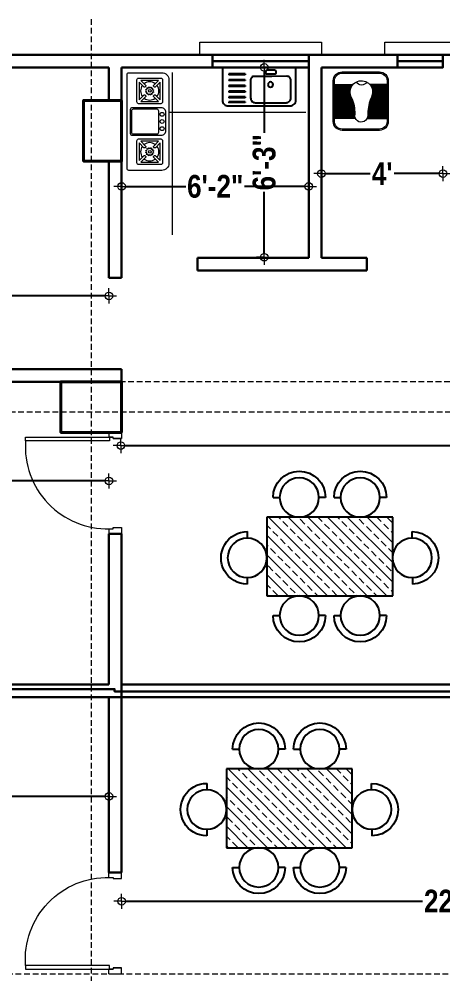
# Model space of a CAD drawing. Header units: inches. Extents: x 64086 to 138972, y -13497 to 16809.
# Drawn here: x 96930.3 to 97097.8, y -10682.4 to -10305.3 of the extents above; entities that cross this region are included whole.
import ezdxf

# ---------------------------------------------------------------- set-up
doc = ezdxf.new("R2010")
doc.units = ezdxf.units.IN
doc.header["$LTSCALE"] = 0.5
doc.header["$MEASUREMENT"] = 0
doc.header["$PDMODE"] = 2
doc.linetypes.add('DASHED', pattern=[0.75, 0.5, -0.25])
for name, color, linetype, lineweight in [('AREA-F', 20, 'DASHED', 18), ('BEAM 2', 87, 'Continuous', 15), ('Column', 1, 'Continuous', 40), ('DIM', 5, 'Continuous', 13), ('e-tv+tel', 5, 'Continuous', 25), ('eq1', 113, 'Continuous', 25), ('f2', 94, 'Continuous', 25), ('fur', 42, 'Continuous', 15), ('FURNITUER', 45, 'Continuous', 15), ('P-BASIN1', 6, 'Continuous', 15), ('P-COMMODE', 6, 'Continuous', 15), ('railing', 30, 'Continuous', 15), ('Raling', 35, 'Continuous', 20), ('TEXT-IN', 7, 'Continuous', 15), ('WALL', 7, 'Continuous', 30), ('Wall_20', 253, 'Continuous', 20)]:
    doc.layers.add(name, color=color, linetype=linetype, lineweight=lineweight)
doc.layers.add('illustr-FURNITURE', color=34, linetype='Continuous')
doc.styles.get("Standard").update_dxf_attribs({"font": 'ARIALNB.TTF'})
doc.dimstyles.new('Column Dim', dxfattribs={"dimtxt": 9, "dimasz": 1.5, "dimexe": 13.25, "dimexo": 11, "dimgap": 1, "dimtad": 0, "dimdec": 1, "dimzin": 0, "dimdsep": 46, "dimlunit": 4, "dimtxsty": 'Standard', "dimblk": 'DIM', "dimcen": 0, "dimse1": 1, "dimse2": 1, "dimclrd": 5, "dimclre": 5, "dimclrt": 7, "dimadec": 0, "dimazin": 0, "dimtfac": 1, "dimtdec": 1, "dimtofl": 0, "dimtmove": 2, "dimatfit": 3, "dimldrblk": 'DIM', "dimfxl": 1, "dimtolj": 1, "dimtzin": 0, "dimarcsym": 0})

# ---------------------------------------------------------------- blocks, each defined once
blk = doc.blocks.new('door-3')
at = {"layer": 'railing'}
for p, q in [((98873.42, -21113.88), (98873.42, -21080.69)), ((98873.42, -21080.69), (98874.85, -21080.69)), ((98874.85, -21080.69), (98874.85, -21113.88)), ((98836.75, -21118.64), (98836.75, -21113.64)), ((98838.65, -21113.64), (98836.75, -21113.64)), ((98838.66, -21113.88), (98838.66, -21115.31)), ((98838.66, -21113.88), (98838.66, -21115.31)), ((98838.66, -21115.31), (98839.13, -21115.31)), ((98839.13, -21115.31), (98839.13, -21118.64)), ((98839.13, -21115.31), (98839.13, -21118.64)), ((98874.85, -21113.88), (98873.42, -21113.88)), ((98874.37, -21115.31), (98874.37, -21118.64)), ((98874.37, -21118.64), (98874.37, -21115.31)), ((98874.37, -21115.31), (98874.85, -21115.31)), ((98876.75, -21113.64), (98874.85, -21113.64)), ((98874.85, -21113.88), (98874.85, -21115.31)), ((98874.85, -21115.31), (98874.85, -21113.88)), ((98876.75, -21113.64), (98876.75, -21118.64)), ((98839.13, -21118.64), (98836.75, -21118.64)), ((98876.75, -21118.64), (98874.37, -21118.64))]:
    blk.add_line(p, q, dxfattribs=at)
blk.add_arc((98871.12, -21113.08), 32.47, 85.9343, 181.4162, dxfattribs=at)
blk = doc.blocks.new('BURNER')
at = {"layer": 'fur'}
for points in [[(-21, -15), (-21, -0.75, -0.414214), (-20.25, 0), (20.25, 0, -0.414214), (21, -0.75), (21, -15, -0.414214), (18, -18), (-18, -18, -0.414214)], [(-5.9, -2.13), (-5.9, -14.72, 0.414214), (-3.9, -16.72), (3.94, -16.72, 0.414214), (5.94, -14.72), (5.94, -2.13, 0.414214), (5.19, -1.38), (-5.15, -1.38, 0.414214)], [(-5.32, -2.63), (-5.32, -12.88, 0.414214), (-4.57, -13.63), (4.53, -13.63, 0.414214), (5.28, -12.88), (5.28, -2.63, 0.414214), (4.53, -1.88), (-4.57, -1.88, 0.414214)], [(-18.5, -14.47), (-18.5, -4.97, -0.414214), (-17.75, -4.22), (-8.25, -4.22, -0.414214), (-7.5, -4.97), (-7.5, -14.47, -0.414214), (-8.25, -15.22), (-17.75, -15.22, -0.414214)], [(-17.5, -5.93), (-17.5, -13.51), (-15.47, -11.48, -0.414214), (-14.91, -11.48), (-14.76, -11.62, -0.414214), (-14.76, -12.19), (-16.79, -14.22), (-9.21, -14.22), (-11.24, -12.19, -0.414214), (-11.24, -11.62), (-11.1, -11.48, -0.414214), (-10.53, -11.48), (-8.5, -13.51), (-8.5, -5.93), (-10.53, -7.96, -0.414214), (-11.1, -7.96), (-11.24, -7.81, -0.414214), (-11.24, -7.25), (-9.21, -5.22), (-16.79, -5.22), (-14.76, -7.25, -0.414214), (-14.76, -7.81), (-14.91, -7.96, -0.414214), (-15.47, -7.96)], [(-13.5, -8.05, -0.029973), (-13.29, -8, 0.921201), (-12.6, -8.03, -0.029973), (-12.4, -8.09, 0.921201), (-11.8, -8.46, -0.029973), (-11.66, -8.61, 0.921201), (-11.33, -9.22, -0.029973), (-11.29, -9.43, 0.921201), (-11.31, -10.12, -0.029973), (-11.37, -10.32, 0.921201), (-11.74, -10.91, -0.029973), (-11.89, -11.06, 0.921201), (-12.51, -11.39, -0.029973), (-12.71, -11.43, 0.921201), (-13.4, -11.41, -0.029973), (-13.6, -11.35, 0.921201), (-14.2, -10.98, -0.029973), (-14.34, -10.83, 0.921201), (-14.67, -10.21, -0.029973), (-14.71, -10.01, 0.921201), (-14.69, -9.31, -0.029973), (-14.63, -9.11, 0.921201), (-14.26, -8.52, -0.029973), (-14.11, -8.38, 0.921201)], [(7.67, -14.47), (7.67, -4.97, -0.414214), (8.42, -4.22), (17.92, -4.22, -0.414214), (18.67, -4.97), (18.67, -14.47, -0.414214), (17.92, -15.22), (8.42, -15.22, -0.414214)], [(8.67, -5.93), (8.67, -13.51), (10.7, -11.48, -0.414214), (11.26, -11.48), (11.4, -11.62, -0.414214), (11.4, -12.19), (9.37, -14.22), (16.96, -14.22), (14.93, -12.19, -0.414214), (14.93, -11.62), (15.07, -11.48, -0.414214), (15.64, -11.48), (17.67, -13.51), (17.67, -5.93), (15.64, -7.96, -0.414214), (15.07, -7.96), (14.93, -7.81, -0.414214), (14.93, -7.25), (16.96, -5.22), (9.37, -5.22), (11.4, -7.25, -0.414214), (11.4, -7.81), (11.26, -7.96, -0.414214), (10.7, -7.96)], [(12.67, -8.05, -0.029973), (12.87, -8, 0.921201), (13.57, -8.03, -0.029973), (13.77, -8.09, 0.921201), (14.36, -8.46, -0.029973), (14.51, -8.61, 0.921201), (14.83, -9.22, -0.029973), (14.88, -9.43, 0.921201), (14.86, -10.12, -0.029973), (14.8, -10.32, 0.921201), (14.43, -10.91, -0.029973), (14.28, -11.06, 0.921201), (13.66, -11.39, -0.029973), (13.46, -11.43, 0.921201), (12.76, -11.41, -0.029973), (12.56, -11.35, 0.921201), (11.97, -10.98, -0.029973), (11.83, -10.83, 0.921201), (11.5, -10.21, -0.029973), (11.45, -10.01, 0.921201), (11.48, -9.31, -0.029973), (11.54, -9.11, 0.921201), (11.91, -8.52, -0.029973), (12.06, -8.38, 0.921201)]]:
    blk.add_lwpolyline(points, format="xyb", close=True, dxfattribs=at)
for centre, radius in [((-13.01, -9.75), 0.597), ((13.19, -9.75), 0.597), ((-3.07, -15.05), 0.834), ((0.02, -15.05), 0.834), ((3.11, -15.05), 0.834)]:
    blk.add_circle(centre, radius, dxfattribs=at)
for centre, start, end in [((-13, -9.72), 142.3105, 217.6895), ((-13, -9.72), 52.3105, 127.6895), ((-13, -9.72), 322.3105, 37.6895), ((13.17, -9.72), 142.3105, 217.6895), ((13.17, -9.72), 52.3105, 127.6895), ((13.17, -9.72), 322.3105, 37.6895), ((-13, -9.72), 232.3105, 307.6895), ((13.17, -9.72), 232.3105, 307.6895)]:
    blk.add_arc(centre, 3.93, start, end, dxfattribs=at)
blk = doc.blocks.new('RFG')
at = {"layer": 'eq1'}
for p, q in [((58975.63, -1234.82), (58975.16, -1234.82)), ((58978, -1234.82), (58977.52, -1234.82)), ((58980.84, -1234.82), (58980.36, -1234.82)), ((58983.67, -1234.82), (58983.2, -1234.82)), ((58986.51, -1234.82), (58986.04, -1234.82)), ((58989.35, -1234.82), (58988.88, -1234.82)), ((58975.63, -1242.84), (58975.16, -1242.84)), ((58978, -1242.84), (58977.52, -1242.84)), ((58980.84, -1242.84), (58980.36, -1242.84)), ((58983.67, -1242.84), (58983.2, -1242.84)), ((58986.51, -1242.84), (58986.04, -1242.84)), ((58989.35, -1242.84), (58988.88, -1242.84))]:
    blk.add_line(p, q, dxfattribs=at)
for points in [[(58976.37, -1209.78), (58992.47, -1209.78), (58992.45, -1245.97), (58976.37, -1245.97, -0.414214), (58973.53, -1243.14), (58973.53, -1212.62, -0.414214)], [(58988.15, -1221.65), (58988.15, -1230.22, -0.414214), (58986.26, -1232.11), (58977.49, -1232.11, -0.414214), (58975.12, -1229.74), (58975.12, -1214.61, -0.414214), (58977.49, -1212.24), (58986.26, -1212.24, -0.414214), (58988.15, -1214.13)], [(58990.06, -1219.46), (58990.42, -1219.46, -0.414214), (58991.13, -1220.17), (58991.13, -1223.99, -0.414214), (58990.42, -1224.7), (58990.06, -1224.7, -0.414214), (58989.35, -1223.99), (58989.35, -1220.17, -0.414214)]]:
    blk.add_lwpolyline(points, format="xyb", close=True, dxfattribs=at)
for points in [[(58975.16, -1234.82), (58975.16, -1242.84)], [(58975.63, -1234.82), (58975.63, -1242.84)], [(58977.52, -1234.82), (58977.52, -1242.84)], [(58978, -1234.82), (58978, -1242.84)], [(58980.36, -1234.82), (58980.36, -1242.84)], [(58980.84, -1234.82), (58980.84, -1242.84)], [(58983.2, -1234.82), (58983.2, -1242.84)], [(58983.67, -1234.82), (58983.67, -1242.84)], [(58986.04, -1234.82), (58986.04, -1242.84)], [(58986.51, -1234.82), (58986.51, -1242.84)], [(58988.88, -1234.82), (58988.88, -1242.84)], [(58989.35, -1234.82), (58989.35, -1242.84)]]:
    blk.add_lwpolyline(points, dxfattribs=at)
blk.add_circle((58984.09, -1222.25), 1.28, dxfattribs=at)
blk = doc.blocks.new('FURN_GEN_016')
at = {"layer": 'illustr-FURNITURE'}
for p, q in [((-12934.1, 14564.81), (-12931.6, 14564.81)), ((-12914.1, 14564.81), (-12916.6, 14564.81)), ((-12910.86, 14564.81), (-12908.36, 14564.81)), ((-12890.86, 14564.81), (-12893.36, 14564.81)), ((-12936.48, 14557.31), (-12888.48, 14557.31)), ((-12936.48, 14527.31), (-12936.48, 14557.31)), ((-12888.48, 14557.31), (-12888.48, 14527.31)), ((-12943.85, 14549.3), (-12943.83, 14551.8)), ((-12881.11, 14549.3), (-12881.13, 14551.8)), ((-12943.96, 14534.31), (-12943.98, 14531.81)), ((-12881, 14534.31), (-12880.98, 14531.81)), ((-12888.48, 14527.31), (-12936.48, 14527.31)), ((-12934.1, 14519.81), (-12931.6, 14519.81)), ((-12914.1, 14519.81), (-12916.6, 14519.81)), ((-12910.86, 14519.81), (-12908.36, 14519.81)), ((-12890.86, 14519.81), (-12893.36, 14519.81))]:
    blk.add_line(p, q, dxfattribs=at)
for centre in [(-12924.1, 14564.81), (-12900.86, 14564.81), (-12943.91, 14541.81), (-12881.05, 14541.81), (-12924.1, 14519.81), (-12900.86, 14519.81)]:
    blk.add_circle(centre, 7.5, dxfattribs=at)
for centre, start, end in [((-12924.1, 14564.81), 0, 180), ((-12900.86, 14564.81), 0, 180), ((-12943.91, 14541.81), 89.579, 269.579), ((-12881.05, 14541.81), 270.421, 90.421), ((-12924.1, 14519.81), 180, 0), ((-12900.86, 14519.81), 180, 0)]:
    blk.add_arc(centre, 10, start, end, dxfattribs=at)
blk = doc.blocks.new('A$C31E24FA5')
at = {"layer": 'fur'}
for p, q in [((0.5, 17.93), (7.16, 17.93)), ((0.5, 17.43), (6.8, 17.43)), ((0.5, 16.93), (6.54, 16.93)), ((0.5, 16.43), (6.35, 16.43)), ((0.5, 15.93), (6.23, 15.93)), ((0.5, 15.43), (6.2, 15.43)), ((14.06, 17.93), (21.26, 17.93)), ((14.42, 17.43), (21.26, 17.43)), ((14.68, 16.93), (21.26, 16.93)), ((14.87, 16.43), (21.26, 16.43)), ((14.99, 15.93), (21.26, 15.93)), ((15.06, 15.43), (21.26, 15.43)), ((0.5, 14.93), (6.21, 14.93)), ((0.5, 14.43), (6.27, 14.43)), ((0.5, 13.93), (6.37, 13.93)), ((0.5, 13.43), (6.52, 13.43)), ((0.5, 12.93), (6.71, 12.93)), ((0.5, 12.43), (6.97, 12.43)), ((0.5, 11.93), (7.17, 11.93)), ((0.5, 11.43), (7.32, 11.43)), ((13.87, 11.43), (21.26, 11.43)), ((14.06, 11.93), (21.26, 11.93)), ((14.27, 12.43), (21.26, 12.43)), ((14.5, 12.93), (21.26, 12.93)), ((14.74, 13.43), (21.26, 13.43)), ((14.91, 13.93), (21.26, 13.93)), ((15.02, 14.43), (21.26, 14.43)), ((15.06, 14.93), (21.26, 14.93)), ((0.5, 10.93), (7.45, 10.93)), ((0.5, 10.43), (7.57, 10.43)), ((0.5, 9.93), (7.68, 9.93)), ((0.5, 9.43), (7.78, 9.43)), ((0.5, 8.93), (7.87, 8.93)), ((0.5, 8.43), (7.94, 8.43)), ((0.5, 7.93), (8, 7.93)), ((13.16, 7.93), (21.26, 7.93)), ((13.21, 8.43), (21.26, 8.43)), ((13.27, 8.93), (21.26, 8.93)), ((13.35, 9.43), (21.26, 9.43)), ((13.45, 9.93), (21.26, 9.93)), ((13.57, 10.43), (21.26, 10.43)), ((13.71, 10.93), (21.26, 10.93)), ((0.5, 7.43), (8.06, 7.43)), ((0.5, 6.93), (8.1, 6.93)), ((0.5, 6.43), (8.12, 6.43)), ((0.5, 5.93), (8.14, 5.93)), ((0.5, 5.43), (8.16, 5.43)), ((0.5, 4.93), (8.29, 4.93)), ((13.06, 4.93), (21.26, 4.93)), ((13.13, 6.93), (21.26, 6.93)), ((13.14, 7.43), (21.26, 7.43)), ((13.15, 6.43), (21.26, 6.43)), ((13.18, 5.43), (21.26, 5.43)), ((13.21, 5.93), (21.26, 5.93))]:
    blk.add_line(p, q, dxfattribs=at)
for points in [[(3.5, 0), (18.26, 0, 0.414214), (21.76, 3.5), (21.76, 19.59, 0.414214), (18.26, 23.09), (3.5, 23.09, 0.414214), (0, 19.59), (0, 3.5, 0.414214)], [(3.5, 0.5), (18.26, 0.5, 0.414214), (21.26, 3.5), (21.26, 19.59, 0.414214), (18.26, 22.59), (3.5, 22.59, 0.414214), (0.5, 19.59), (0.5, 3.5, 0.414214)], [(14.5, 12.93, 1.187601), (6.22, 15.87, 0.159476), (7.07, 12.25, -0.071892), (8.14, 5.92, 1.143323), (13.15, 6.33, -0.127468)]]:
    blk.add_lwpolyline(points, format="xyb", close=True, dxfattribs=at)
for points in [[(8.4, 4.67), (0.5, 4.67), (0.5, 18.07), (7.27, 18.07)], [(12.95, 4.67), (21.26, 4.67), (21.26, 18.07), (13.95, 18.07)]]:
    blk.add_lwpolyline(points, dxfattribs=at)
blk.add_arc((10.58, 20.16), 2.31, 208.2976, 332.3555, dxfattribs=at)
blk = doc.blocks.new('DIM')
at = {"layer": 'DIM'}
for q in [(-2, 0), (0, 2), (0, -2), (2, 0)]:
    blk.add_line((0, 0), q, dxfattribs=at)
blk.add_circle((0, 0), 1, dxfattribs=at)
blk = doc.blocks.new('*D561')
at = {"layer": 'Defpoints', "color": 0, "lineweight": 30, "ltscale": 15, "transparency": 16777216}
for p in [(96965.83, -10288.84), (96787.83, -10318.34), (96965.83, -10318.34)]:
    blk.add_point(p, dxfattribs=at)
at = {"layer": 'TEXT-IN', "color": 5, "lineweight": -2, "ltscale": 15, "transparency": 16777216}
for p, q in [((96789.33, -10288.84), (96859.65, -10288.84)), ((96964.33, -10288.84), (96894.02, -10288.84))]:
    blk.add_line(p, q, dxfattribs=at)
at = {"layer": 'TEXT-IN', "color": 5, "lineweight": -2, "ltscale": 15, "transparency": 16777216, "xscale": 1.5, "yscale": 1.5, "zscale": 1.5, "rotation": 180}
blk.add_blockref('DIM', (96787.83, -10288.84), dxfattribs=at)
at = {"layer": 'TEXT-IN', "color": 5, "lineweight": -2, "ltscale": 15, "transparency": 16777216, "xscale": 1.5, "yscale": 1.5, "zscale": 1.5}
blk.add_blockref('DIM', (96965.83, -10288.84), dxfattribs=at)
at = {"layer": 'TEXT-IN', "color": 7, "ltscale": 15, "transparency": 16777216, "insert": (96876.83, -10288.84), "char_height": 9, "attachment_point": 5}
blk.add_mtext('\\A1;14\'-10"', dxfattribs=at)
blk = doc.blocks.new('*D575')
at = {"layer": 'Defpoints', "color": 0, "lineweight": 30, "ltscale": 15, "transparency": 16777216}
for p in [(96970.83, -10637.74), (97237.82, -10637.74), (96970.83, -10653.68)]:
    blk.add_point(p, dxfattribs=at)
at = {"layer": 'WALL', "color": 5, "lineweight": -2, "ltscale": 15, "transparency": 16777216}
for p, q in [((96972.33, -10653.68), (97089.73, -10653.68)), ((97236.32, -10653.68), (97118.93, -10653.68))]:
    blk.add_line(p, q, dxfattribs=at)
at = {"layer": 'WALL', "color": 5, "lineweight": -2, "ltscale": 15, "transparency": 16777216, "xscale": 1.5, "yscale": 1.5, "zscale": 1.5, "rotation": 180}
blk.add_blockref('DIM', (96970.83, -10653.68), dxfattribs=at)
at = {"layer": 'WALL', "color": 5, "lineweight": -2, "ltscale": 15, "transparency": 16777216, "xscale": 1.5, "yscale": 1.5, "zscale": 1.5}
blk.add_blockref('DIM', (97237.82, -10653.68), dxfattribs=at)
at = {"layer": 'WALL', "color": 7, "lineweight": 30, "ltscale": 15, "transparency": 16777216, "insert": (97104.33, -10653.68), "char_height": 9, "attachment_point": 5}
blk.add_mtext('\\A1;22\'-3"', dxfattribs=at)
blk = doc.blocks.new('*D577')
at = {"layer": 'Defpoints', "color": 0, "lineweight": 30, "ltscale": 15, "transparency": 16777216}
for p in [(96823.83, -10596.41), (96965.83, -10596.41), (96965.83, -10612.26)]:
    blk.add_point(p, dxfattribs=at)
at = {"layer": 'WALL', "color": 5, "lineweight": -2, "ltscale": 15, "transparency": 16777216}
for p, q in [((96825.33, -10612.26), (96877.65, -10612.26)), ((96964.33, -10612.26), (96912.02, -10612.26))]:
    blk.add_line(p, q, dxfattribs=at)
at = {"layer": 'WALL', "color": 5, "lineweight": -2, "ltscale": 15, "transparency": 16777216, "xscale": 1.5, "yscale": 1.5, "zscale": 1.5, "rotation": 180}
blk.add_blockref('DIM', (96823.83, -10612.26), dxfattribs=at)
at = {"layer": 'WALL', "color": 5, "lineweight": -2, "ltscale": 15, "transparency": 16777216, "xscale": 1.5, "yscale": 1.5, "zscale": 1.5}
blk.add_blockref('DIM', (96965.83, -10612.26), dxfattribs=at)
at = {"layer": 'WALL', "color": 7, "lineweight": 30, "ltscale": 15, "transparency": 16777216, "insert": (96894.83, -10612.26), "char_height": 9, "attachment_point": 5}
blk.add_mtext('\\A1;11\'-10"', dxfattribs=at)
blk = doc.blocks.new('*D584')
at = {"layer": 'Defpoints', "color": 0, "lineweight": 30, "ltscale": 15, "transparency": 16777216}
for p in [(96965.83, -10487.69), (96823.83, -10536.13), (96965.83, -10536.13)]:
    blk.add_point(p, dxfattribs=at)
at = {"layer": 'WALL', "color": 5, "lineweight": -2, "ltscale": 15, "transparency": 16777216}
for p, q in [((96825.33, -10487.69), (96877.65, -10487.69)), ((96964.33, -10487.69), (96912.02, -10487.69))]:
    blk.add_line(p, q, dxfattribs=at)
at = {"layer": 'WALL', "color": 5, "lineweight": -2, "ltscale": 15, "transparency": 16777216, "xscale": 1.5, "yscale": 1.5, "zscale": 1.5, "rotation": 180}
blk.add_blockref('DIM', (96823.83, -10487.69), dxfattribs=at)
at = {"layer": 'WALL', "color": 5, "lineweight": -2, "ltscale": 15, "transparency": 16777216, "xscale": 1.5, "yscale": 1.5, "zscale": 1.5}
blk.add_blockref('DIM', (96965.83, -10487.69), dxfattribs=at)
at = {"layer": 'WALL', "color": 7, "lineweight": 30, "ltscale": 15, "transparency": 16777216, "insert": (96894.83, -10487.69), "char_height": 9, "attachment_point": 5}
blk.add_mtext('\\A1;11\'-10"', dxfattribs=at)
blk = doc.blocks.new('*D589')
at = {"layer": 'Defpoints', "color": 0, "lineweight": 30, "ltscale": 15, "transparency": 16777216}
for p in [(96787.83, -10374.63), (96965.83, -10374.63), (96787.83, -10414.6)]:
    blk.add_point(p, dxfattribs=at)
at = {"layer": 'WALL', "color": 5, "lineweight": -2, "ltscale": 15, "transparency": 16777216}
for p, q in [((96789.33, -10414.6), (96859.65, -10414.6)), ((96964.33, -10414.6), (96894.02, -10414.6))]:
    blk.add_line(p, q, dxfattribs=at)
at = {"layer": 'WALL', "color": 5, "lineweight": -2, "ltscale": 15, "transparency": 16777216, "xscale": 1.5, "yscale": 1.5, "zscale": 1.5, "rotation": 180}
blk.add_blockref('DIM', (96787.83, -10414.6), dxfattribs=at)
at = {"layer": 'WALL', "color": 5, "lineweight": -2, "ltscale": 15, "transparency": 16777216, "xscale": 1.5, "yscale": 1.5, "zscale": 1.5}
blk.add_blockref('DIM', (96965.83, -10414.6), dxfattribs=at)
at = {"layer": 'WALL', "color": 7, "lineweight": 30, "ltscale": 15, "transparency": 16777216, "insert": (96876.83, -10414.6), "char_height": 9, "attachment_point": 5}
blk.add_mtext('\\A1;14\'-10"', dxfattribs=at)
blk = doc.blocks.new('*D591')
at = {"layer": 'Defpoints', "color": 0, "lineweight": 30, "ltscale": 15, "transparency": 16777216}
for p in [(96970.83, -10371.38), (97044.82, -10371.38), (97044.82, -10371.38)]:
    blk.add_point(p, dxfattribs=at)
at = {"layer": 'WALL', "color": 5, "lineweight": -2, "ltscale": 15, "transparency": 16777216}
for p, q in [((96972.33, -10371.38), (96996.18, -10371.38)), ((97043.32, -10371.38), (97019.47, -10371.38))]:
    blk.add_line(p, q, dxfattribs=at)
at = {"layer": 'WALL', "color": 5, "lineweight": -2, "ltscale": 15, "transparency": 16777216, "xscale": 1.5, "yscale": 1.5, "zscale": 1.5, "rotation": 180}
blk.add_blockref('DIM', (96970.83, -10371.38), dxfattribs=at)
at = {"layer": 'WALL', "color": 5, "lineweight": -2, "ltscale": 15, "transparency": 16777216, "xscale": 1.5, "yscale": 1.5, "zscale": 1.5}
blk.add_blockref('DIM', (97044.82, -10371.38), dxfattribs=at)
at = {"layer": 'WALL', "color": 7, "lineweight": 30, "ltscale": 15, "transparency": 16777216, "insert": (97007.83, -10371.38), "char_height": 9, "attachment_point": 5}
blk.add_mtext('\\A1;6\'-2"', dxfattribs=at)
blk = doc.blocks.new('*D592')
at = {"layer": 'Defpoints', "color": 0, "lineweight": 30, "ltscale": 15, "transparency": 16777216}
for p in [(96996.2, -10324.34), (96996.2, -10399.31), (97027.21, -10399.31)]:
    blk.add_point(p, dxfattribs=at)
at = {"layer": 'WALL', "color": 5, "lineweight": -2, "ltscale": 15, "transparency": 16777216}
for p, q in [((97027.21, -10325.84), (97027.21, -10350.18)), ((97027.21, -10397.81), (97027.21, -10373.47))]:
    blk.add_line(p, q, dxfattribs=at)
at = {"layer": 'WALL', "color": 5, "lineweight": -2, "ltscale": 15, "transparency": 16777216, "xscale": 1.5, "yscale": 1.5, "zscale": 1.5}
for p, rotation in [((97027.21, -10324.34), 90), ((97027.21, -10399.31), 270)]:
    blk.add_blockref('DIM', p, dxfattribs=dict(at, rotation=rotation))
at = {"layer": 'WALL', "color": 7, "lineweight": 30, "ltscale": 15, "transparency": 16777216, "insert": (97027.21, -10361.83), "char_height": 9, "attachment_point": 5, "rotation": 90}
blk.add_mtext('\\A1;6\'-3"', dxfattribs=at)
blk = doc.blocks.new('*D594')
at = {"layer": 'Defpoints', "color": 0, "lineweight": 30, "ltscale": 15, "transparency": 16777216}
for p in [(96970.54, -10473.72), (97309.53, -10473.96), (96970.54, -10478.47)]:
    blk.add_point(p, dxfattribs=at)
at = {"layer": 'WALL', "color": 5, "lineweight": -2, "ltscale": 15, "transparency": 16777216}
for p, q in [((96972.04, -10473.72), (97125.43, -10473.72)), ((97308.03, -10473.72), (97154.64, -10473.72))]:
    blk.add_line(p, q, dxfattribs=at)
at = {"layer": 'WALL', "color": 5, "lineweight": -2, "ltscale": 15, "transparency": 16777216, "xscale": 1.5, "yscale": 1.5, "zscale": 1.5, "rotation": 180}
blk.add_blockref('DIM', (96970.54, -10473.72), dxfattribs=at)
at = {"layer": 'WALL', "color": 5, "lineweight": -2, "ltscale": 15, "transparency": 16777216, "xscale": 1.5, "yscale": 1.5, "zscale": 1.5}
blk.add_blockref('DIM', (97309.53, -10473.72), dxfattribs=at)
at = {"layer": 'WALL', "color": 7, "lineweight": 30, "ltscale": 15, "transparency": 16777216, "insert": (97140.03, -10473.72), "char_height": 9, "attachment_point": 5}
blk.add_mtext('\\A1;28\'-3"', dxfattribs=at)
blk = doc.blocks.new('*D596')
at = {"layer": 'Defpoints', "color": 0, "lineweight": 30, "ltscale": 15, "transparency": 16777216}
for p in [(97049.82, -10361.92), (97097.82, -10361.92), (97097.82, -10366.3)]:
    blk.add_point(p, dxfattribs=at)
at = {"layer": 'WALL', "color": 5, "lineweight": -2, "ltscale": 15, "transparency": 16777216}
for p, q in [((97051.32, -10366.3), (97069.05, -10366.3)), ((97096.32, -10366.3), (97078.6, -10366.3))]:
    blk.add_line(p, q, dxfattribs=at)
at = {"layer": 'WALL', "color": 5, "lineweight": -2, "ltscale": 15, "transparency": 16777216, "xscale": 1.5, "yscale": 1.5, "zscale": 1.5, "rotation": 180}
blk.add_blockref('DIM', (97049.82, -10366.3), dxfattribs=at)
at = {"layer": 'WALL', "color": 5, "lineweight": -2, "ltscale": 15, "transparency": 16777216, "xscale": 1.5, "yscale": 1.5, "zscale": 1.5}
blk.add_blockref('DIM', (97097.82, -10366.3), dxfattribs=at)
at = {"layer": 'WALL', "color": 7, "lineweight": 30, "ltscale": 15, "transparency": 16777216, "insert": (97073.82, -10366.3), "char_height": 9, "attachment_point": 5}
blk.add_mtext("\\A1;4'", dxfattribs=at)

msp = doc.modelspace()

# ---------------------------------------------------------------- hatches: boundary and pattern name
at = {"layer": 'AREA-F', "linetype": 'ByBlock', "ltscale": 3}
h = msp.add_hatch(dxfattribs=at)
h.set_pattern_fill('ANSI33', color=256, scale=22, angle=270, style=0)
h.set_pattern_definition([(135, (144513.492, 146983.902), (-3.8890873, -3.8890873), []), (135, (144513.492, 146987.7914), (-3.8890873, -3.8890873), [2.75, -1.375])])
h.paths.add_polyline_path([(97077.99, -10533.1), (97077.99, -10519.15, -0.07016), (97077.99, -10516.98), (97077.99, -10501.99), (97028.23, -10501.99), (97028.23, -10516.98, -0.07016), (97028.23, -10519.15), (97028.23, -10533.1)])
h = msp.add_hatch(dxfattribs=at)
h.set_pattern_fill('ANSI33', color=256, scale=22, angle=270, style=0)
h.set_pattern_definition([(135, (144497.514, 146884.479), (-3.8890873, -3.8890873), []), (135, (144497.514, 146888.3684), (-3.8890873, -3.8890873), [2.75, -1.375])])
h.paths.add_polyline_path([(97062.01, -10632.52), (97062.01, -10618.57, -0.07016), (97062.01, -10616.4), (97062.01, -10601.42), (97012.25, -10601.42), (97012.25, -10616.4, -0.07016), (97012.25, -10618.57), (97012.25, -10632.52)])

# ---------------------------------------------------------------- linework, layer by layer
at = {"layer": 'BEAM 2', "linetype": 'DASHED', "ltscale": 9}
for p, q in [((96958.83, -10305.34), (96958.83, -10825.36)), ((97795.83, -10319.34), (96729.83, -10319.34)), ((96775.83, -10319.34), (97795.83, -10319.34)), ((96970.83, -10319.34), (96970.83, -10319.34)), ((97795.83, -10448.49), (96729.83, -10448.49)), ((97802.98, -10460.49), (96736.98, -10460.49)), ((96729.83, -10682.36), (97904.83, -10682.36))]:
    msp.add_line(p, q, dxfattribs=at)
at = {"layer": 'Column'}
for points in [[(96970.83, -10337.36), (96955.83, -10337.36), (96955.83, -10361.36), (96970.83, -10361.36)], [(96970.83, -10337.36), (96955.83, -10337.36), (96955.83, -10361.36), (96970.83, -10361.36)], [(96970.83, -10468.5), (96970.83, -10448.5), (96946.83, -10448.5), (96946.83, -10468.5)], [(96970.83, -10468.5), (96970.83, -10448.5), (96946.83, -10448.5), (96946.83, -10468.5)]]:
    msp.add_lwpolyline(points, close=True, dxfattribs=at)
at = {"layer": 'e-tv+tel', "lineweight": 30}
for p, q in [((97006.82, -10319.34), (97044.82, -10319.34)), ((97006.82, -10321.84), (97044.82, -10321.84)), ((97006.82, -10324.34), (97044.82, -10324.34)), ((97079.82, -10321.84), (97097.82, -10321.84))]:
    msp.add_line(p, q, dxfattribs=at)
msp.add_lwpolyline([(97079.82, -10324.34), (97079.82, -10319.34), (97097.82, -10319.34), (97097.82, -10324.34)], close=True, dxfattribs=at)
at = {"layer": 'FURNITUER', "lineweight": 30, "ltscale": 15}
for points in [[(96729.83, -10319.34), (97240.26, -10319.2), (97241.11, -10445.59), (97313.92, -10446.26), (97313.08, -10617.25), (97240.02, -10616.71), (97240.02, -10570.77), (96968.07, -10570.77), (96968.07, -10569.88), (96821.37, -10569.88), (96821.37, -10564.2), (96729.83, -10564.18), (96729.86, -10319.34)], [(96729.81, -10564.18), (96821.37, -10564.2), (96821.37, -10569.88), (96968.07, -10569.88), (96968.07, -10570.77), (96970.83, -10570.77), (97240.02, -10570.77), (97240.02, -10616.71), (97242.82, -10616.71), (97242.62, -10845.16), (96729.63, -10845.16), (96729.83, -10564.18)]]:
    msp.add_lwpolyline(points, dxfattribs=at)
at = {"layer": 'P-BASIN1', "lineweight": 40}
for points in [[(96970.83, -10337.36), (96955.83, -10337.36), (96955.83, -10361.36), (96970.83, -10361.36)], [(96970.83, -10468.5), (96970.83, -10448.5), (96946.83, -10448.5), (96946.83, -10468.5)]]:
    msp.add_lwpolyline(points, close=True, dxfattribs=at)
at = {"layer": 'Raling'}
msp.add_line((96990.83, -10326.34), (96990.83, -10390.5), dxfattribs=at)
msp.add_lwpolyline([(97043.65, -10342.11), (96989.66, -10342.11)], dxfattribs=at)
at = {"layer": 'WALL', "color": 0, "ltscale": 3}
for p, q in [((96905.33, -10319.34), (97006.82, -10319.34)), ((96965.83, -10319.34), (96965.83, -10319.34)), ((96970.83, -10319.34), (96970.83, -10319.34)), ((97006.82, -10324.34), (97006.82, -10319.34)), ((97044.82, -10319.34), (97079.82, -10319.34)), ((97044.82, -10319.34), (97044.82, -10399.5)), ((97079.82, -10324.34), (97079.82, -10319.34)), ((97097.82, -10319.34), (97146.82, -10319.34)), ((97097.82, -10324.34), (97097.82, -10319.34)), ((96905.33, -10324.34), (96965.83, -10324.34)), ((96965.83, -10324.34), (96965.83, -10337.36)), ((96970.83, -10324.34), (96970.83, -10337.36)), ((96970.83, -10324.34), (97006.82, -10324.34)), ((97044.82, -10324.34), (97044.82, -10321.84)), ((97049.82, -10324.34), (97079.82, -10324.34)), ((97049.82, -10324.34), (97049.82, -10399.5)), ((96965.83, -10361.36), (96965.83, -10407.5)), ((96970.83, -10361.36), (96970.83, -10390.5)), ((96970.83, -10395.5), (96970.83, -10403.5)), ((97000.83, -10399.5), (97044.82, -10399.5)), ((97049.82, -10399.5), (97067.82, -10399.5)), ((97000.83, -10404.5), (97044.82, -10404.5)), ((97049.82, -10404.5), (97067.82, -10404.5)), ((96787.83, -10443.5), (96970.83, -10443.5)), ((96970.83, -10448.5), (96970.83, -10443.5)), ((96787.83, -10448.5), (96970.83, -10448.5)), ((96965.83, -10508.5), (96965.83, -10568.13)), ((96965.83, -10508.5), (96970.83, -10508.5)), ((96970.83, -10508.5), (96970.83, -10562.68)), ((96970.83, -10562.68), (96970.83, -10641.36)), ((96965.83, -10568.13), (96823.83, -10568.13)), ((97242.82, -10568.13), (96970.83, -10568.13)), ((96965.83, -10573.13), (96823.83, -10573.13)), ((96965.83, -10573.13), (96965.83, -10642.36)), ((97237.82, -10573.13), (96970.83, -10573.13)), ((96965.83, -10642.36), (96970.83, -10642.36))]:
    msp.add_line(p, q, dxfattribs=at)
at = {"layer": 'WALL', "lineweight": 30, "ltscale": 15}
for p, q in [((96970.83, -10390.5), (96970.83, -10395.5)), ((97000.83, -10404.5), (97000.83, -10399.5)), ((97067.82, -10404.5), (97067.82, -10399.5)), ((96970.83, -10403.5), (96970.83, -10407.5)), ((96970.83, -10407.5), (96965.83, -10407.5)), ((97044.82, -10404.5), (97049.82, -10404.5)), ((96970.83, -10573.13), (96947.27, -10573.13)), ((96970.83, -10641.36), (96970.83, -10642.36))]:
    msp.add_line(p, q, dxfattribs=at)
at = {"layer": 'Wall_20'}
for points in [[(97006.82, -10319.34), (97001.82, -10319.34), (97001.82, -10314.34), (97044.85, -10314.34), (97049.85, -10314.34), (97049.85, -10319.34)], [(97079.82, -10319.34), (97074.82, -10319.34), (97074.82, -10314.34), (97097.87, -10314.34), (97102.87, -10314.34), (97102.87, -10319.34)]]:
    msp.add_lwpolyline(points, dxfattribs=at)

# ---------------------------------------------------------------- block references
at = {"layer": 'f2', "xscale": -0.7999999999884141, "yscale": 0.7999999999883585, "zscale": 0.8, "rotation": 270.0336442739793}
msp.add_blockref('RFG', (98035.21, -57517.82), dxfattribs=at)
at = {"layer": 'fur', "xscale": 0.9180270000360906, "yscale": 0.9180270000360906, "zscale": 0.9180270000360906, "rotation": 90}
msp.add_blockref('BURNER', (96973.02, -10345.74), dxfattribs=at)
at = {"layer": 'illustr-FURNITURE', "xscale": -1.036800000001676, "yscale": 1.036800000001676, "zscale": 1.0368}
for p in [(83665.45, -25595.01), (83649.47, -25694.43)]:
    msp.add_blockref('FURN_GEN_016', p, dxfattribs=at)
at = {"layer": 'P-COMMODE', "xscale": -1}
msp.add_blockref('A$C31E24FA5', (97076.23, -10349.21), dxfattribs=at)
at = {"layer": 'railing', "rotation": 90}
msp.add_blockref('door-3', (75852.19, -109345.25), dxfattribs=at)
at = {"layer": 'railing', "xscale": -1, "rotation": 90}
msp.add_blockref('door-3', (75852.19, 88194.39), dxfattribs=at)

# ---------------------------------------------------------------- dimensions: what is measured, and where the dimension line sits
at = {"layer": 'TEXT-IN', "ltscale": 15}
dim = msp.add_linear_dim(base=(96965.83, -10288.84), p1=(96787.83, -10318.34), p2=(96965.83, -10318.34), dimstyle='Column Dim', override={"dimfxl": 4}, dxfattribs=at)
dim.commit()
dim.dimension.update_dxf_attribs({"geometry": '*D561', "text_midpoint": (96876.83, -10288.84)})
at = {"layer": 'WALL', "lineweight": 30, "ltscale": 15}
dim = msp.add_linear_dim(base=(97027.21, -10399.31), p1=(96996.2, -10324.34), p2=(96996.2, -10399.31), angle=90, dimstyle='Column Dim', override={"dimfxl": 4}, dxfattribs=at)
dim.commit()
dim.dimension.update_dxf_attribs({"geometry": '*D592', "text_midpoint": (97027.21, -10361.83)})
for base, p1, p2, picture, middle in [((97097.82, -10366.3), (97049.82, -10361.92), (97097.82, -10361.92), '*D596', (97073.82, -10366.3)), ((97044.82, -10371.38), (96970.83, -10371.38), (97044.82, -10371.38), '*D591', (97007.83, -10371.38)), ((96787.83, -10414.6), (96965.83, -10374.63), (96787.83, -10374.63), '*D589', (96876.83, -10414.6)), ((96970.54, -10473.72), (97309.53, -10473.96), (96970.54, -10478.47), '*D594', (97140.03, -10473.72)), ((96965.83, -10487.69), (96823.83, -10536.13), (96965.83, -10536.13), '*D584', (96894.83, -10487.69)), ((96965.83, -10612.26), (96823.83, -10596.41), (96965.83, -10596.41), '*D577', (96894.83, -10612.26)), ((96970.83, -10653.68), (97237.82, -10637.74), (96970.83, -10637.74), '*D575', (97104.33, -10653.68))]:
    dim = msp.add_linear_dim(base=base, p1=p1, p2=p2, dimstyle='Column Dim', override={"dimfxl": 4}, dxfattribs=at)
    dim.commit()
    dim.dimension.update_dxf_attribs({"geometry": picture, "text_midpoint": middle})

doc.saveas('drawing.dxf')
